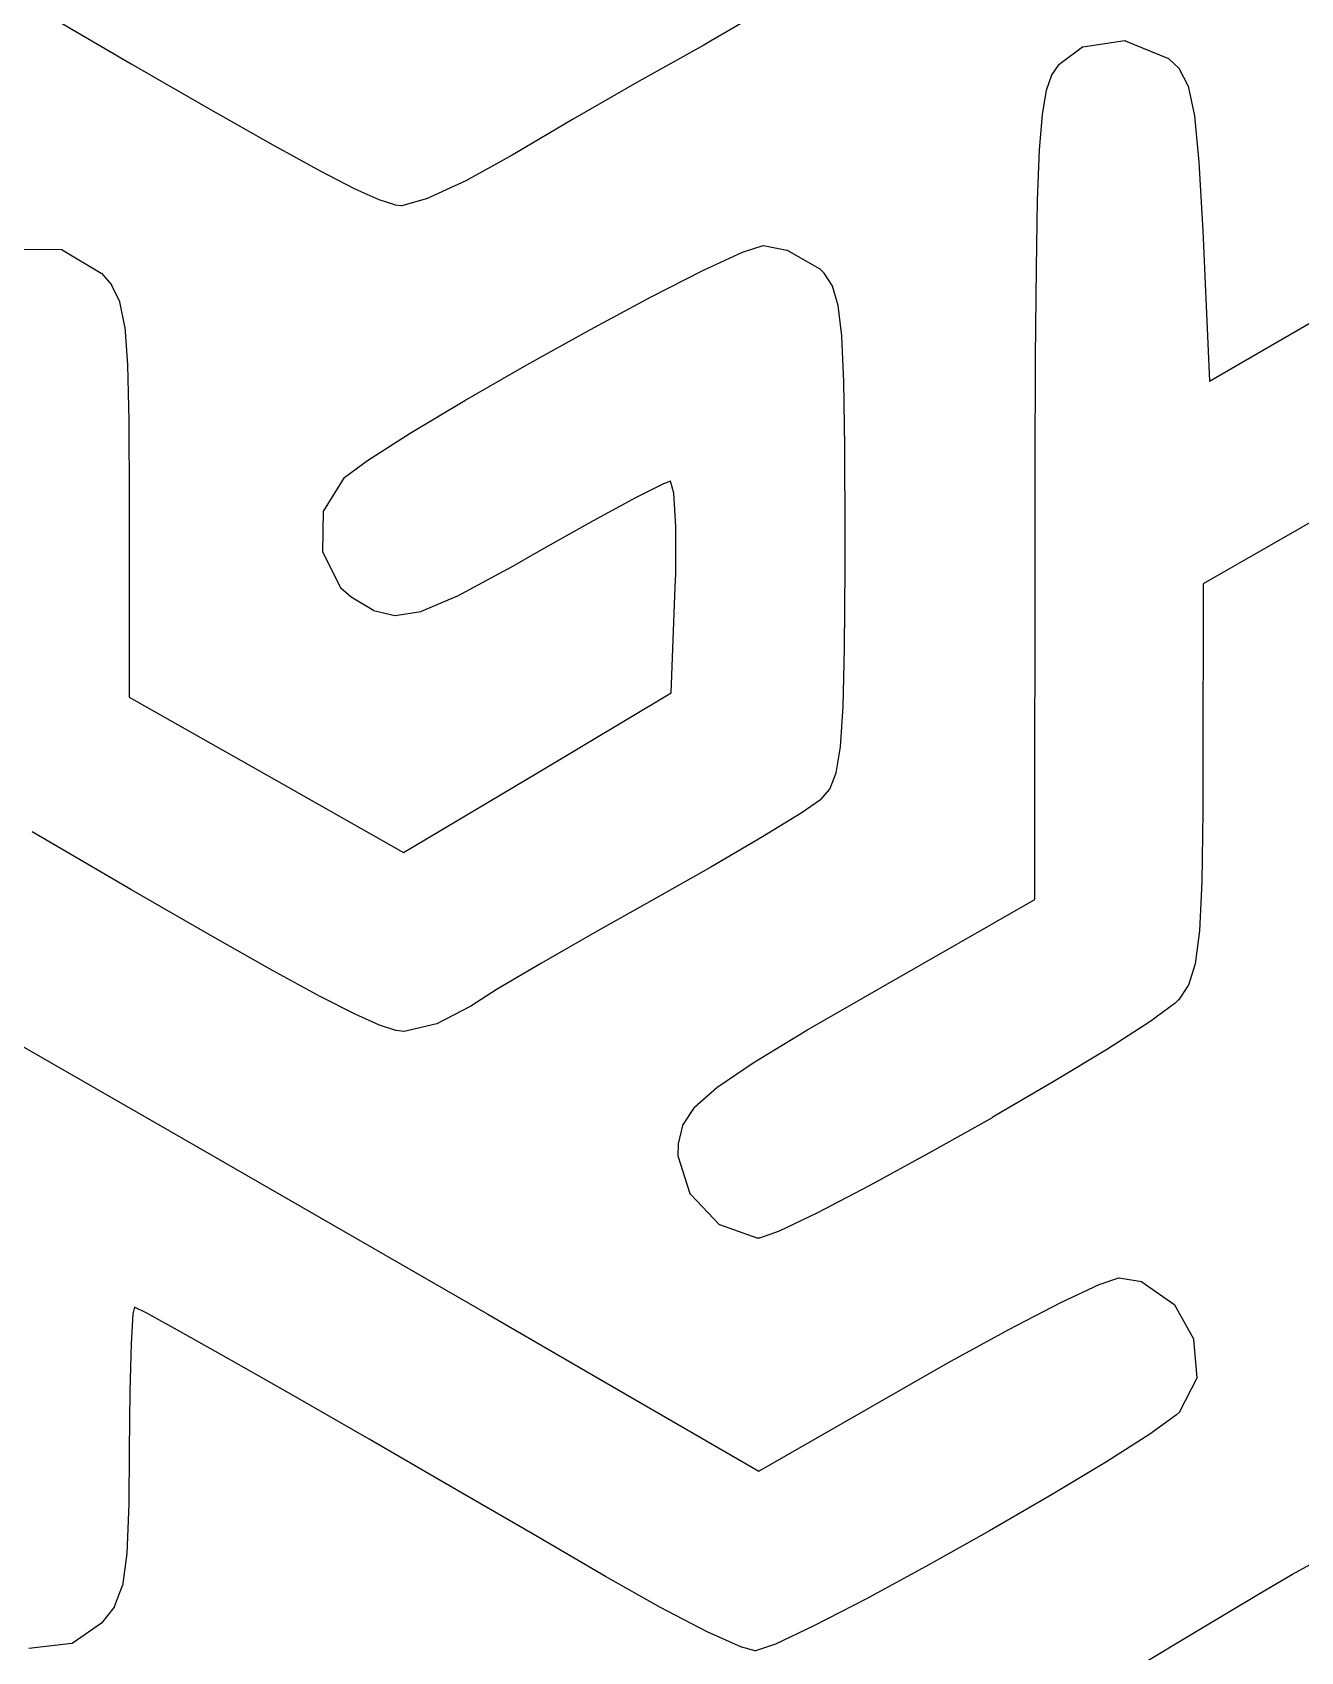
# Model space of a CAD drawing. Extents: x 175 to 215.1, y -115.1 to -74.9.
# Drawn here: x 194.71 to 202.52, y -105.93 to -95.97 of the extents above; entities that cross this region are included whole.
import ezdxf

# ---------------------------------------------------------------- set-up
doc = ezdxf.new("R2010")
doc.units = 0
doc.layers.add('BLACK', color=7, linetype='CONTINUOUS')

msp = doc.modelspace()

# ---------------------------------------------------------------- linework, layer by layer
at = {"layer": 'BLACK', "linetype": 'CONTINUOUS'}
for p, q in [((195.321, -96.1647), (194.714, -95.8103)), ((199.192, -95.8448), (198.885, -96.0247)), ((198.885, -96.0248), (198.843, -96.048)), ((198.885, -96.0247), (198.885, -96.0247)), ((198.885, -96.0247), (198.885, -96.0247)), ((198.885, -96.0247), (198.885, -96.0248)), ((201.176, -96.0587), (201.435, -96.0209)), ((201.435, -96.0209), (201.435, -96.0209)), ((201.435, -96.0209), (201.435, -96.0209)), ((201.435, -96.0209), (201.435, -96.0209)), ((201.435, -96.0209), (201.436, -96.0209)), ((201.436, -96.0209), (201.436, -96.0209)), ((201.436, -96.0209), (201.436, -96.0209)), ((201.436, -96.0209), (201.436, -96.021)), ((201.436, -96.021), (201.437, -96.021)), ((201.437, -96.021), (201.437, -96.021)), ((201.437, -96.021), (201.437, -96.0212)), ((201.437, -96.0212), (201.437, -96.0213)), ((201.437, -96.0213), (201.703, -96.1315)), ((198.843, -96.048), (198.447, -96.2695)), ((201.028, -96.1679), (201.174, -96.0597)), ((201.174, -96.0594), (201.175, -96.0593)), ((201.174, -96.0595), (201.174, -96.0594)), ((201.174, -96.0596), (201.174, -96.0595)), ((201.174, -96.0597), (201.174, -96.0596)), ((201.175, -96.059), (201.176, -96.0589)), ((201.175, -96.0591), (201.175, -96.059)), ((201.175, -96.0593), (201.175, -96.0591)), ((201.175, -96.0591), (201.175, -96.0591)), ((201.176, -96.0588), (201.176, -96.0587)), ((201.176, -96.0589), (201.176, -96.0588)), ((201.176, -96.0588), (201.176, -96.0588)), ((195.322, -96.1647), (195.321, -96.1647)), ((195.321, -96.1647), (195.321, -96.1647)), ((195.81, -96.4469), (195.322, -96.1647)), ((200.986, -96.2301), (201.027, -96.1691)), ((201.027, -96.1685), (201.028, -96.1684)), ((201.027, -96.1688), (201.027, -96.1685)), ((201.027, -96.169), (201.027, -96.1688)), ((201.027, -96.1691), (201.027, -96.169)), ((201.028, -96.1681), (201.028, -96.1679)), ((201.028, -96.1683), (201.028, -96.1681)), ((201.028, -96.1684), (201.028, -96.1683)), ((201.703, -96.1315), (201.703, -96.1315)), ((201.703, -96.1315), (201.704, -96.1317)), ((201.704, -96.1317), (201.704, -96.1319)), ((201.704, -96.1319), (201.704, -96.1319)), ((201.704, -96.1319), (201.704, -96.132)), ((201.704, -96.132), (201.704, -96.1322)), ((201.704, -96.1322), (201.705, -96.1324)), ((201.705, -96.1324), (201.765, -96.1891)), ((201.765, -96.1891), (201.765, -96.1891)), ((201.765, -96.1891), (201.765, -96.1894)), ((201.765, -96.1894), (201.765, -96.1896)), ((201.765, -96.1896), (201.766, -96.1897)), ((201.766, -96.1897), (201.766, -96.1899)), ((201.766, -96.1899), (201.766, -96.1902)), ((201.766, -96.1902), (201.766, -96.1904)), ((201.766, -96.1904), (201.823, -96.3)), ((198.447, -96.2696), (198.035, -96.5062)), ((198.447, -96.2695), (198.447, -96.2696)), ((200.928, -96.4741), (200.953, -96.3268)), ((200.953, -96.326), (200.985, -96.2313)), ((200.953, -96.3264), (200.953, -96.326)), ((200.953, -96.3268), (200.953, -96.3264)), ((200.953, -96.3268), (200.953, -96.3268)), ((200.985, -96.2312), (200.986, -96.2311)), ((200.985, -96.2313), (200.985, -96.2312)), ((200.986, -96.2302), (200.986, -96.2301)), ((200.986, -96.2304), (200.986, -96.2302)), ((200.986, -96.2307), (200.986, -96.2304)), ((200.986, -96.231), (200.986, -96.2307)), ((200.986, -96.2311), (200.986, -96.231)), ((201.823, -96.3), (201.823, -96.3001)), ((201.823, -96.3001), (201.823, -96.3002)), ((201.823, -96.3002), (201.823, -96.3004)), ((201.823, -96.3004), (201.823, -96.3007)), ((201.823, -96.3007), (201.823, -96.301)), ((201.823, -96.301), (201.823, -96.3012)), ((201.823, -96.3012), (201.823, -96.3013)), ((201.823, -96.3013), (201.862, -96.4824)), ((196.194, -96.6642), (195.81, -96.4469)), ((195.81, -96.4469), (195.81, -96.4469)), ((198.035, -96.5062), (197.69, -96.7105)), ((200.91, -96.6931), (200.928, -96.4745)), ((200.928, -96.4743), (200.928, -96.4741)), ((200.928, -96.4744), (200.928, -96.4743)), ((200.928, -96.4745), (200.928, -96.4744)), ((201.862, -96.4824), (201.862, -96.4825)), ((201.862, -96.4825), (201.862, -96.4827)), ((201.862, -96.4827), (201.862, -96.483)), ((201.862, -96.483), (201.89, -96.7682)), ((196.486, -96.8239), (196.194, -96.6642)), ((196.194, -96.6642), (196.194, -96.6642)), ((196.194, -96.6642), (196.194, -96.6642)), ((197.665, -96.7256), (197.38, -96.8827)), ((197.69, -96.7105), (197.665, -96.7255)), ((197.665, -96.7255), (197.665, -96.7256)), ((197.665, -96.7256), (197.665, -96.7256)), ((197.665, -96.7256), (197.665, -96.7256)), ((197.69, -96.7105), (197.69, -96.7105)), ((200.897, -97.0022), (200.91, -96.6933)), ((200.91, -96.6932), (200.91, -96.6931)), ((200.91, -96.6933), (200.91, -96.6932)), ((200.91, -96.6933), (200.91, -96.6933)), ((196.486, -96.824), (196.486, -96.8239)), ((196.486, -96.8239), (196.486, -96.8239)), ((196.699, -96.9336), (196.486, -96.824)), ((196.486, -96.824), (196.486, -96.824)), ((201.89, -96.7682), (201.89, -96.7682)), ((201.89, -96.7682), (201.89, -96.7683)), ((201.89, -96.7683), (201.89, -96.7684)), ((201.89, -96.7684), (201.913, -97.1903)), ((197.38, -96.8829), (197.137, -96.9943)), ((197.38, -96.8827), (197.38, -96.8828)), ((197.38, -96.8828), (197.38, -96.8828)), ((197.38, -96.8828), (197.38, -96.8829)), ((196.699, -96.9337), (196.699, -96.9336)), ((196.699, -96.9336), (196.699, -96.9336)), ((196.699, -96.9336), (196.699, -96.9336)), ((196.846, -97.0004), (196.699, -96.9337)), ((196.847, -97.0005), (196.846, -97.0004)), ((196.847, -97.0006), (196.847, -97.0005)), ((196.943, -97.0319), (196.847, -97.0006)), ((196.847, -97.0006), (196.847, -97.0006)), ((197.136, -96.9945), (196.985, -97.0368)), ((197.137, -96.9943), (197.136, -96.9944)), ((197.136, -96.9944), (197.136, -96.9945)), ((197.137, -96.9943), (197.137, -96.9943)), ((200.89, -97.4201), (200.897, -97.0023)), ((200.897, -97.0023), (200.897, -97.0022)), ((200.897, -97.0022), (200.897, -97.0022)), ((200.897, -97.0022), (200.897, -97.0022)), ((196.943, -97.032), (196.943, -97.0319)), ((196.943, -97.0321), (196.943, -97.032)), ((196.944, -97.0321), (196.943, -97.0321)), ((196.983, -97.037), (196.944, -97.0321)), ((196.944, -97.0321), (196.944, -97.0321)), ((196.944, -97.0321), (196.944, -97.0321)), ((196.944, -97.0321), (196.944, -97.0321)), ((196.984, -97.037), (196.983, -97.037)), ((196.983, -97.037), (196.983, -97.037)), ((196.985, -97.0368), (196.984, -97.0368)), ((196.984, -97.0368), (196.984, -97.0369)), ((196.984, -97.0369), (196.984, -97.037)), ((196.984, -97.037), (196.984, -97.037)), ((196.984, -97.037), (196.984, -97.037)), ((201.913, -97.1903), (201.913, -97.1903)), ((201.913, -97.1903), (201.955, -98.1165)), ((194.638, -97.3047), (194.894, -97.3062)), ((194.894, -97.3062), (194.894, -97.3062)), ((194.894, -97.3062), (194.894, -97.3063)), ((194.894, -97.3063), (194.895, -97.3063)), ((194.895, -97.3063), (194.895, -97.3063)), ((194.895, -97.3063), (194.895, -97.3063)), ((194.895, -97.3063), (194.895, -97.3064)), ((194.895, -97.3064), (194.896, -97.3065)), ((194.896, -97.3065), (194.896, -97.3066)), ((194.896, -97.3066), (194.896, -97.3066)), ((194.896, -97.3066), (194.896, -97.3068)), ((194.896, -97.3068), (194.897, -97.3069)), ((194.897, -97.3069), (195.137, -97.451)), ((198.841, -97.4336), (199.081, -97.3224)), ((199.081, -97.3222), (199.208, -97.2812)), ((199.081, -97.3223), (199.081, -97.3222)), ((199.081, -97.3224), (199.081, -97.3223)), ((199.081, -97.3224), (199.081, -97.3224)), ((199.208, -97.2812), (199.208, -97.2811)), ((199.208, -97.2811), (199.209, -97.2811)), ((199.208, -97.2812), (199.208, -97.2812)), ((199.208, -97.2812), (199.208, -97.2812)), ((199.209, -97.2811), (199.209, -97.281)), ((199.209, -97.281), (199.209, -97.281)), ((199.209, -97.281), (199.209, -97.281)), ((199.209, -97.281), (199.21, -97.281)), ((199.21, -97.281), (199.21, -97.281)), ((199.21, -97.281), (199.21, -97.2811)), ((199.21, -97.2811), (199.21, -97.2811)), ((199.21, -97.2811), (199.355, -97.3095)), ((199.355, -97.3095), (199.355, -97.3095)), ((199.355, -97.3095), (199.355, -97.3096)), ((199.355, -97.3096), (199.355, -97.3097)), ((199.355, -97.3097), (199.355, -97.3097)), ((199.355, -97.3097), (199.356, -97.3098)), ((199.356, -97.3098), (199.356, -97.3099)), ((199.356, -97.3099), (199.356, -97.31)), ((199.356, -97.31), (199.554, -97.4218)), ((199.554, -97.4218), (199.554, -97.4218)), ((199.554, -97.4218), (199.554, -97.4219)), ((199.554, -97.4219), (199.555, -97.422)), ((199.555, -97.422), (199.555, -97.4222)), ((199.555, -97.4222), (199.555, -97.4224)), ((199.555, -97.4224), (199.555, -97.4225)), ((199.555, -97.4225), (199.555, -97.4226)), ((199.555, -97.4226), (199.583, -97.45)), ((200.885, -97.9659), (200.89, -97.4202)), ((200.89, -97.4202), (200.89, -97.4201)), ((200.89, -97.4201), (200.89, -97.4201)), ((195.137, -97.451), (195.137, -97.4511)), ((195.137, -97.4511), (195.138, -97.4513)), ((195.138, -97.4513), (195.138, -97.4514)), ((195.138, -97.4514), (195.138, -97.4516)), ((195.138, -97.4516), (195.138, -97.4517)), ((195.138, -97.4517), (195.138, -97.4519)), ((195.138, -97.4519), (195.138, -97.4521)), ((195.138, -97.4521), (195.199, -97.5231)), ((198.519, -97.5978), (198.841, -97.4337)), ((198.841, -97.4337), (198.841, -97.4336)), ((198.841, -97.4336), (198.841, -97.4336)), ((198.841, -97.4337), (198.841, -97.4337)), ((199.583, -97.45), (199.583, -97.4501)), ((199.583, -97.4501), (199.583, -97.4501)), ((199.583, -97.4501), (199.583, -97.4501)), ((199.583, -97.4501), (199.583, -97.4504)), ((199.583, -97.4504), (199.583, -97.4508)), ((199.583, -97.4508), (199.583, -97.4509)), ((199.583, -97.4509), (199.583, -97.4509)), ((199.583, -97.4509), (199.632, -97.5277)), ((195.199, -97.5231), (195.199, -97.5232)), ((195.199, -97.5232), (195.199, -97.5233)), ((195.199, -97.5233), (195.199, -97.5234)), ((195.199, -97.5234), (195.199, -97.5237)), ((195.199, -97.5237), (195.199, -97.524)), ((195.199, -97.524), (195.199, -97.5241)), ((195.199, -97.5241), (195.2, -97.5242)), ((195.2, -97.5242), (195.248, -97.626)), ((198.146, -97.7975), (198.519, -97.5979)), ((198.519, -97.5979), (198.519, -97.5978)), ((198.519, -97.5978), (198.519, -97.5978)), ((198.519, -97.5978), (198.519, -97.5978)), ((199.632, -97.5277), (199.632, -97.5278)), ((199.632, -97.5278), (199.632, -97.528)), ((199.632, -97.528), (199.633, -97.5281)), ((199.633, -97.5281), (199.633, -97.5284)), ((199.633, -97.5284), (199.633, -97.5287)), ((199.633, -97.5287), (199.633, -97.5289)), ((199.633, -97.5289), (199.633, -97.529)), ((199.633, -97.529), (199.668, -97.6488)), ((195.248, -97.626), (195.248, -97.6261)), ((195.248, -97.6261), (195.248, -97.6262)), ((195.248, -97.6262), (195.248, -97.6262)), ((195.248, -97.6262), (195.249, -97.6266)), ((195.249, -97.6266), (195.249, -97.627)), ((195.249, -97.627), (195.249, -97.6271)), ((195.249, -97.6271), (195.249, -97.6272)), ((195.249, -97.6272), (195.28, -97.7803)), ((199.668, -97.6488), (199.668, -97.6489)), ((199.668, -97.6489), (199.668, -97.6492)), ((199.668, -97.6492), (199.668, -97.6496)), ((199.668, -97.6496), (199.691, -97.8375)), ((201.955, -98.1165), (202.667, -97.703)), ((195.28, -97.7803), (195.28, -97.7804)), ((195.28, -97.7804), (195.281, -97.7806)), ((195.281, -97.7806), (195.281, -97.7809)), ((195.281, -97.7809), (195.299, -98.0148)), ((197.754, -98.0152), (198.146, -97.7975)), ((198.146, -97.7975), (198.146, -97.7975)), ((198.146, -97.7975), (198.146, -97.7975)), ((198.146, -97.7975), (198.146, -97.7975)), ((199.691, -97.8375), (199.691, -97.8376)), ((199.691, -97.8376), (199.691, -97.8378)), ((199.691, -97.8378), (199.691, -97.8379)), ((199.691, -97.8379), (199.704, -98.1193)), ((195.299, -98.0148), (195.299, -98.0149)), ((195.299, -98.0149), (195.299, -98.015)), ((195.299, -98.015), (195.299, -98.0151)), ((195.299, -98.0151), (195.307, -98.3593)), ((197.374, -98.2338), (197.754, -98.0153)), ((197.754, -98.0153), (197.754, -98.0152)), ((197.754, -98.0152), (197.754, -98.0152)), ((197.754, -98.0152), (197.754, -98.0152)), ((200.883, -98.6583), (200.885, -97.9659)), ((200.885, -97.9659), (200.885, -97.9659)), ((199.704, -98.1193), (199.704, -98.1194)), ((199.704, -98.1194), (199.704, -98.1195)), ((199.704, -98.1195), (199.704, -98.1195)), ((199.704, -98.1195), (199.71, -98.5197)), ((197.037, -98.4356), (197.374, -98.2338)), ((197.374, -98.2338), (197.374, -98.2338)), ((197.374, -98.2338), (197.374, -98.2338)), ((197.374, -98.2338), (197.374, -98.2338)), ((195.307, -98.3593), (195.307, -98.3594)), ((195.307, -98.3594), (195.307, -98.3594)), ((195.307, -98.3594), (195.307, -98.3594)), ((195.307, -98.3594), (195.309, -98.8434)), ((196.775, -98.6035), (197.037, -98.4357)), ((197.037, -98.4357), (197.037, -98.4356)), ((197.037, -98.4356), (197.037, -98.4356)), ((197.037, -98.4357), (197.037, -98.4357)), ((196.635, -98.7068), (196.775, -98.6037)), ((196.775, -98.6036), (196.775, -98.6035)), ((196.775, -98.6037), (196.775, -98.6036)), ((196.775, -98.6036), (196.775, -98.6036)), ((199.71, -98.5197), (199.71, -98.5198)), ((199.71, -98.5198), (199.71, -98.5198)), ((199.71, -98.5198), (199.712, -99.064)), ((196.506, -98.9138), (196.633, -98.7082)), ((196.633, -98.7081), (196.634, -98.7077)), ((196.633, -98.7082), (196.633, -98.7081)), ((196.634, -98.707), (196.635, -98.7068)), ((196.634, -98.7073), (196.634, -98.707)), ((196.634, -98.7074), (196.634, -98.7073)), ((196.634, -98.7077), (196.634, -98.7074)), ((196.634, -98.7074), (196.634, -98.7074)), ((200.883, -98.6584), (200.883, -98.6583)), ((200.883, -98.8177), (200.883, -98.6584)), ((198.595, -98.7478), (198.424, -98.8337)), ((198.638, -98.7319), (198.595, -98.7478)), ((198.66, -98.804), (198.638, -98.7319)), ((198.672, -99.0094), (198.66, -98.804)), ((202.931, -98.7814), (201.915, -99.3632)), ((195.309, -98.8434), (195.309, -100.059)), ((196.499, -99.1648), (196.505, -98.9163)), ((196.505, -98.9143), (196.506, -98.9141)), ((196.505, -98.9145), (196.505, -98.9143)), ((196.505, -98.9147), (196.505, -98.9145)), ((196.505, -98.915), (196.505, -98.9147)), ((196.505, -98.9153), (196.505, -98.915)), ((196.505, -98.9154), (196.505, -98.9153)), ((196.505, -98.9156), (196.505, -98.9154)), ((196.505, -98.9159), (196.505, -98.9156)), ((196.505, -98.9162), (196.505, -98.9159)), ((196.505, -98.9163), (196.505, -98.9162)), ((196.506, -98.9141), (196.506, -98.9138)), ((198.424, -98.8337), (198.163, -98.9748)), ((200.881, -101.305), (200.883, -98.8177)), ((200.883, -98.8177), (200.883, -98.8177)), ((198.163, -98.9748), (197.846, -99.153)), ((198.671, -99.3032), (198.672, -99.0094)), ((199.712, -99.064), (199.712, -99.064)), ((199.712, -99.064), (199.712, -99.2636)), ((196.499, -99.165), (196.499, -99.1648)), ((196.499, -99.1652), (196.499, -99.165)), ((196.499, -99.1655), (196.499, -99.1652)), ((196.499, -99.1657), (196.499, -99.1655)), ((196.499, -99.1659), (196.499, -99.1657)), ((196.499, -99.1662), (196.499, -99.1659)), ((196.499, -99.1664), (196.499, -99.1662)), ((196.499, -99.1667), (196.499, -99.1664)), ((196.499, -99.1669), (196.499, -99.1667)), ((196.499, -99.1671), (196.499, -99.1669)), ((196.61, -99.3872), (196.499, -99.1671)), ((196.499, -99.1671), (196.499, -99.1671)), ((197.846, -99.153), (197.638, -99.2717)), ((197.846, -99.153), (197.846, -99.153)), ((197.637, -99.2717), (197.324, -99.4401)), ((197.638, -99.2717), (197.637, -99.2717)), ((197.637, -99.2717), (197.637, -99.2717)), ((197.637, -99.2717), (197.637, -99.2717)), ((198.668, -99.3809), (198.671, -99.3032)), ((199.712, -99.2636), (199.708, -99.7584)), ((199.712, -99.2636), (199.712, -99.2636)), ((196.61, -99.3875), (196.61, -99.3872)), ((196.61, -99.3879), (196.61, -99.3875)), ((196.61, -99.388), (196.61, -99.3879)), ((196.611, -99.3883), (196.61, -99.388)), ((196.61, -99.388), (196.61, -99.388)), ((196.611, -99.3887), (196.611, -99.3883)), ((196.674, -99.444), (196.611, -99.3887)), ((196.611, -99.3887), (196.611, -99.3887)), ((198.643, -100.034), (198.668, -99.381)), ((198.668, -99.381), (198.668, -99.3809)), ((198.668, -99.3809), (198.668, -99.3809)), ((201.915, -99.3632), (201.914, -100.557)), ((196.675, -99.4442), (196.674, -99.444)), ((196.675, -99.4444), (196.675, -99.4442)), ((196.675, -99.4445), (196.675, -99.4444)), ((196.811, -99.5271), (196.675, -99.4445)), ((197.323, -99.4403), (197.104, -99.5335)), ((197.324, -99.4403), (197.323, -99.4403)), ((197.324, -99.4401), (197.324, -99.4402)), ((197.324, -99.4402), (197.324, -99.4403)), ((196.811, -99.5272), (196.811, -99.5271)), ((196.811, -99.5273), (196.811, -99.5272)), ((196.812, -99.5274), (196.811, -99.5273)), ((196.812, -99.5275), (196.812, -99.5274)), ((196.812, -99.5276), (196.812, -99.5275)), ((196.812, -99.5277), (196.812, -99.5276)), ((196.943, -99.56), (196.812, -99.5277)), ((196.812, -99.5277), (196.812, -99.5277)), ((196.943, -99.5601), (196.943, -99.56)), ((196.943, -99.56), (196.943, -99.56)), ((196.943, -99.56), (196.943, -99.56)), ((196.944, -99.5602), (196.943, -99.5601)), ((196.945, -99.5601), (196.944, -99.5601)), ((196.944, -99.5601), (196.944, -99.5602)), ((196.944, -99.5602), (196.944, -99.5602)), ((197.103, -99.5338), (196.945, -99.5601)), ((196.945, -99.5601), (196.945, -99.5601)), ((196.945, -99.5601), (196.945, -99.5601)), ((196.945, -99.5601), (196.945, -99.5601)), ((197.104, -99.5337), (197.103, -99.5338)), ((197.103, -99.5338), (197.103, -99.5338)), ((197.103, -99.5338), (197.103, -99.5338)), ((197.104, -99.5335), (197.104, -99.5335)), ((197.104, -99.5335), (197.104, -99.5336)), ((197.104, -99.5336), (197.104, -99.5336)), ((197.104, -99.5336), (197.104, -99.5337)), ((199.708, -99.7585), (199.7, -100.117)), ((199.708, -99.7584), (199.708, -99.7585)), ((199.708, -99.7585), (199.708, -99.7585)), ((199.708, -99.7585), (199.708, -99.7585)), ((195.309, -100.059), (196.153, -100.537)), ((197.82, -100.525), (198.643, -100.034)), ((199.7, -100.117), (199.683, -100.365)), ((199.7, -100.117), (199.7, -100.117)), ((199.7, -100.117), (199.7, -100.117)), ((199.7, -100.117), (199.7, -100.117)), ((199.683, -100.365), (199.656, -100.526)), ((199.683, -100.365), (199.683, -100.365)), ((199.683, -100.365), (199.683, -100.365)), ((199.683, -100.365), (199.683, -100.365)), ((196.153, -100.537), (196.997, -101.015)), ((196.997, -101.015), (197.82, -100.525)), ((197.82, -100.525), (197.82, -100.525)), ((197.82, -100.525), (197.82, -100.525)), ((199.656, -100.527), (199.617, -100.627)), ((199.656, -100.526), (199.656, -100.526)), ((199.656, -100.526), (199.656, -100.527)), ((199.656, -100.527), (199.656, -100.527)), ((199.656, -100.527), (199.656, -100.527)), ((201.914, -100.557), (201.913, -100.763)), ((201.914, -100.557), (201.914, -100.557)), ((199.561, -100.691), (199.442, -100.774)), ((199.562, -100.691), (199.561, -100.691)), ((199.561, -100.691), (199.561, -100.691)), ((199.616, -100.628), (199.562, -100.69)), ((199.562, -100.69), (199.562, -100.691)), ((199.562, -100.691), (199.562, -100.691)), ((199.562, -100.691), (199.562, -100.691)), ((199.562, -100.691), (199.562, -100.691)), ((199.562, -100.691), (199.562, -100.691)), ((199.617, -100.627), (199.616, -100.628)), ((199.616, -100.628), (199.616, -100.628)), ((199.617, -100.627), (199.617, -100.627)), ((199.617, -100.627), (199.617, -100.627)), ((199.617, -100.627), (199.617, -100.627)), ((199.617, -100.627), (199.617, -100.627)), ((199.617, -100.627), (199.617, -100.627)), ((199.442, -100.774), (199.204, -100.92)), ((199.442, -100.774), (199.442, -100.774)), ((199.442, -100.774), (199.442, -100.774)), ((199.442, -100.774), (199.442, -100.774)), ((201.913, -100.763), (201.908, -101.194)), ((201.913, -100.763), (201.913, -100.763)), ((195.319, -101.243), (194.712, -100.889)), ((199.204, -100.92), (198.886, -101.106)), ((199.204, -100.92), (199.204, -100.92)), ((199.204, -100.92), (199.204, -100.92)), ((199.204, -100.92), (199.204, -100.92)), ((198.886, -101.106), (198.524, -101.311)), ((198.886, -101.106), (198.886, -101.106)), ((198.886, -101.106), (198.886, -101.106)), ((201.908, -101.195), (201.893, -101.497)), ((201.908, -101.194), (201.908, -101.194)), ((201.908, -101.194), (201.908, -101.194)), ((201.908, -101.194), (201.908, -101.195)), ((195.807, -101.524), (195.319, -101.243)), ((195.319, -101.243), (195.319, -101.243)), ((195.319, -101.243), (195.319, -101.243)), ((199.934, -101.846), (200.881, -101.305)), ((198.524, -101.311), (198.187, -101.5)), ((198.524, -101.311), (198.524, -101.311)), ((198.524, -101.311), (198.524, -101.311)), ((198.187, -101.5), (197.845, -101.696)), ((198.187, -101.5), (198.187, -101.5)), ((201.893, -101.497), (201.867, -101.7)), ((201.893, -101.497), (201.893, -101.497)), ((201.893, -101.497), (201.893, -101.497)), ((201.893, -101.497), (201.893, -101.497)), ((196.19, -101.741), (195.807, -101.524)), ((195.807, -101.524), (195.807, -101.524)), ((195.807, -101.524), (195.807, -101.524)), ((197.845, -101.696), (197.573, -101.857)), ((201.866, -101.7), (201.825, -101.832)), ((201.867, -101.7), (201.866, -101.7)), ((201.866, -101.7), (201.866, -101.7)), ((201.867, -101.7), (201.867, -101.7)), ((196.483, -101.901), (196.19, -101.741)), ((196.19, -101.741), (196.19, -101.741)), ((196.19, -101.741), (196.19, -101.741)), ((196.698, -102.01), (196.483, -101.901)), ((196.483, -101.901), (196.483, -101.901)), ((196.483, -101.901), (196.483, -101.901)), ((196.483, -101.901), (196.483, -101.901)), ((197.573, -101.857), (197.41, -101.96)), ((199.477, -102.109), (199.934, -101.846)), ((199.934, -101.846), (199.934, -101.846)), ((199.934, -101.846), (199.934, -101.846)), ((201.824, -101.833), (201.764, -101.923)), ((201.825, -101.832), (201.824, -101.833)), ((201.824, -101.833), (201.824, -101.833)), ((201.824, -101.833), (201.824, -101.833)), ((201.824, -101.833), (201.824, -101.833)), ((201.825, -101.832), (201.825, -101.832)), ((201.825, -101.832), (201.825, -101.832)), ((201.825, -101.832), (201.825, -101.832)), ((197.41, -101.96), (197.202, -102.069)), ((197.41, -101.96), (197.41, -101.96)), ((197.41, -101.96), (197.41, -101.96)), ((197.41, -101.96), (197.41, -101.96)), ((201.744, -101.943), (201.588, -102.057)), ((201.763, -101.924), (201.744, -101.943)), ((201.744, -101.943), (201.744, -101.943)), ((201.744, -101.943), (201.744, -101.943)), ((201.744, -101.943), (201.744, -101.943)), ((201.764, -101.923), (201.763, -101.924)), ((201.763, -101.924), (201.763, -101.924)), ((201.764, -101.923), (201.764, -101.923)), ((196.849, -102.078), (196.698, -102.01)), ((196.698, -102.01), (196.698, -102.01)), ((196.698, -102.01), (196.698, -102.01)), ((196.698, -102.01), (196.698, -102.01)), ((196.95, -102.111), (196.849, -102.078)), ((196.849, -102.078), (196.849, -102.078)), ((196.849, -102.078), (196.849, -102.078)), ((196.849, -102.078), (196.849, -102.078)), ((197.201, -102.069), (197.001, -102.117)), ((197.202, -102.069), (197.201, -102.069)), ((197.201, -102.069), (197.201, -102.069)), ((197.201, -102.069), (197.201, -102.069)), ((197.201, -102.069), (197.201, -102.069)), ((197.202, -102.069), (197.202, -102.069)), ((197.202, -102.069), (197.202, -102.069)), ((197.202, -102.069), (197.202, -102.069)), ((201.588, -102.058), (201.328, -102.225)), ((201.588, -102.057), (201.588, -102.058)), ((201.588, -102.058), (201.588, -102.058)), ((201.588, -102.058), (201.588, -102.058)), ((194.582, -102.167), (195.639, -102.775)), ((196.951, -102.111), (196.95, -102.111)), ((196.95, -102.111), (196.95, -102.111)), ((196.999, -102.117), (196.951, -102.111)), ((196.951, -102.111), (196.951, -102.111)), ((196.951, -102.111), (196.951, -102.111)), ((196.951, -102.111), (196.951, -102.111)), ((196.951, -102.111), (196.951, -102.111)), ((197, -102.117), (196.999, -102.117)), ((197.001, -102.117), (197, -102.117)), ((197, -102.117), (197, -102.117)), ((197, -102.117), (197, -102.117)), ((197, -102.117), (197, -102.117)), ((197.001, -102.117), (197.001, -102.117)), ((197.001, -102.117), (197.001, -102.117)), ((199.147, -102.309), (199.477, -102.109)), ((199.477, -102.109), (199.477, -102.109)), ((199.477, -102.109), (199.477, -102.109)), ((199.477, -102.109), (199.477, -102.109)), ((201.328, -102.225), (200.994, -102.427)), ((201.328, -102.225), (201.328, -102.225)), ((201.328, -102.225), (201.328, -102.225)), ((201.328, -102.225), (201.328, -102.225)), ((198.924, -102.461), (199.147, -102.309)), ((199.147, -102.309), (199.147, -102.309)), ((199.147, -102.309), (199.147, -102.309)), ((199.147, -102.309), (199.147, -102.309)), ((198.787, -102.583), (198.924, -102.461)), ((198.924, -102.461), (198.924, -102.461)), ((198.924, -102.461), (198.924, -102.461)), ((198.924, -102.461), (198.924, -102.461)), ((200.994, -102.427), (200.617, -102.646)), ((200.994, -102.427), (200.994, -102.427)), ((200.994, -102.427), (200.994, -102.427)), ((200.994, -102.427), (200.994, -102.427)), ((198.715, -102.693), (198.786, -102.584)), ((198.786, -102.584), (198.787, -102.583)), ((198.786, -102.584), (198.786, -102.584)), ((198.786, -102.584), (198.786, -102.584)), ((198.786, -102.584), (198.786, -102.584)), ((198.787, -102.583), (198.787, -102.583)), ((198.787, -102.583), (198.787, -102.583)), ((198.787, -102.583), (198.787, -102.583)), ((198.689, -102.807), (198.715, -102.694)), ((198.715, -102.694), (198.715, -102.693)), ((198.715, -102.693), (198.715, -102.693)), ((198.715, -102.693), (198.715, -102.693)), ((198.715, -102.693), (198.715, -102.693)), ((198.715, -102.693), (198.715, -102.693)), ((198.715, -102.694), (198.715, -102.694)), ((198.715, -102.694), (198.715, -102.694)), ((200.617, -102.647), (200.229, -102.866)), ((200.617, -102.646), (200.617, -102.647)), ((200.617, -102.647), (200.617, -102.647)), ((195.639, -102.775), (195.639, -102.775)), ((195.639, -102.775), (196.625, -103.343)), ((198.686, -102.882), (198.688, -102.808)), ((198.686, -102.883), (198.686, -102.882)), ((198.686, -102.882), (198.686, -102.882)), ((198.686, -102.884), (198.686, -102.883)), ((198.686, -102.883), (198.686, -102.883)), ((198.686, -102.883), (198.686, -102.883)), ((198.686, -102.883), (198.686, -102.883)), ((198.759, -103.116), (198.686, -102.884)), ((198.686, -102.884), (198.686, -102.884)), ((198.688, -102.808), (198.689, -102.807)), ((198.688, -102.808), (198.688, -102.808)), ((198.688, -102.808), (198.688, -102.808)), ((200.229, -102.866), (199.861, -103.067)), ((200.229, -102.866), (200.229, -102.866)), ((200.229, -102.866), (200.229, -102.866)), ((199.861, -103.067), (199.544, -103.233)), ((199.861, -103.067), (199.861, -103.067)), ((199.861, -103.067), (199.861, -103.067)), ((199.861, -103.067), (199.861, -103.067)), ((198.76, -103.117), (198.759, -103.116)), ((198.759, -103.116), (198.759, -103.116)), ((198.759, -103.116), (198.759, -103.116)), ((198.76, -103.118), (198.76, -103.117)), ((198.76, -103.117), (198.76, -103.117)), ((198.76, -103.117), (198.76, -103.117)), ((198.76, -103.117), (198.76, -103.117)), ((198.761, -103.118), (198.76, -103.118)), ((198.76, -103.118), (198.76, -103.118)), ((198.76, -103.118), (198.76, -103.118)), ((198.76, -103.118), (198.76, -103.118)), ((198.941, -103.305), (198.761, -103.118)), ((199.544, -103.233), (199.308, -103.345)), ((199.544, -103.233), (199.544, -103.233)), ((199.544, -103.233), (199.544, -103.233)), ((199.544, -103.233), (199.544, -103.233)), ((196.625, -103.343), (196.625, -103.343)), ((196.625, -103.343), (196.625, -103.343)), ((196.625, -103.343), (197.515, -103.856)), ((198.942, -103.305), (198.941, -103.305)), ((198.941, -103.305), (198.941, -103.305)), ((198.941, -103.305), (198.941, -103.305)), ((198.943, -103.306), (198.942, -103.305)), ((198.942, -103.305), (198.942, -103.305)), ((198.942, -103.305), (198.942, -103.305)), ((198.942, -103.305), (198.942, -103.305)), ((199.172, -103.387), (198.943, -103.306)), ((198.943, -103.306), (198.943, -103.306)), ((198.943, -103.306), (198.943, -103.306)), ((198.943, -103.306), (198.943, -103.306)), ((198.943, -103.306), (198.943, -103.306)), ((199.173, -103.387), (199.172, -103.387)), ((199.172, -103.387), (199.172, -103.387)), ((199.172, -103.387), (199.172, -103.387)), ((199.184, -103.387), (199.173, -103.387)), ((199.173, -103.387), (199.173, -103.387)), ((199.173, -103.387), (199.173, -103.387)), ((199.173, -103.387), (199.173, -103.387)), ((199.173, -103.387), (199.173, -103.387)), ((199.185, -103.387), (199.184, -103.387)), ((199.184, -103.387), (199.184, -103.387)), ((199.186, -103.387), (199.185, -103.387)), ((199.185, -103.387), (199.185, -103.387)), ((199.185, -103.387), (199.185, -103.387)), ((199.185, -103.387), (199.185, -103.387)), ((199.308, -103.345), (199.186, -103.387)), ((199.186, -103.387), (199.186, -103.387)), ((199.308, -103.345), (199.308, -103.345)), ((199.308, -103.345), (199.308, -103.345)), ((199.308, -103.345), (199.308, -103.345)), ((201.041, -103.783), (201.276, -103.672)), ((201.276, -103.672), (201.276, -103.672)), ((201.276, -103.672), (201.277, -103.672)), ((201.277, -103.672), (201.397, -103.631)), ((201.277, -103.672), (201.277, -103.672)), ((201.397, -103.631), (201.397, -103.631)), ((201.397, -103.631), (201.398, -103.631)), ((201.398, -103.631), (201.398, -103.631)), ((201.398, -103.631), (201.398, -103.631)), ((201.398, -103.631), (201.398, -103.631)), ((201.398, -103.631), (201.399, -103.631)), ((201.399, -103.631), (201.399, -103.631)), ((201.399, -103.631), (201.399, -103.631)), ((201.399, -103.631), (201.399, -103.631)), ((201.399, -103.631), (201.4, -103.631)), ((201.4, -103.631), (201.4, -103.631)), ((201.4, -103.631), (201.537, -103.655)), ((201.537, -103.655), (201.537, -103.655)), ((201.537, -103.655), (201.537, -103.655)), ((201.537, -103.655), (201.537, -103.655)), ((201.537, -103.655), (201.537, -103.655)), ((201.537, -103.655), (201.538, -103.655)), ((201.538, -103.655), (201.538, -103.656)), ((201.538, -103.656), (201.538, -103.656)), ((201.538, -103.656), (201.538, -103.656)), ((201.538, -103.656), (201.539, -103.656)), ((201.539, -103.656), (201.539, -103.656)), ((201.539, -103.656), (201.539, -103.656)), ((201.539, -103.656), (201.735, -103.793)), ((200.72, -103.949), (201.041, -103.783)), ((201.041, -103.783), (201.041, -103.783)), ((201.041, -103.783), (201.041, -103.783)), ((201.041, -103.783), (201.041, -103.783)), ((201.735, -103.793), (201.735, -103.793)), ((201.735, -103.793), (201.735, -103.794)), ((201.735, -103.794), (201.735, -103.794)), ((201.735, -103.794), (201.736, -103.794)), ((201.736, -103.794), (201.736, -103.794)), ((201.736, -103.794), (201.736, -103.794)), ((201.736, -103.794), (201.736, -103.794)), ((201.736, -103.794), (201.736, -103.795)), ((201.736, -103.795), (201.737, -103.795)), ((201.737, -103.795), (201.737, -103.795)), ((201.737, -103.795), (201.737, -103.795)), ((201.737, -103.795), (201.857, -104.008)), ((195.332, -103.853), (195.32, -104.037)), ((195.341, -103.813), (195.332, -103.853)), ((195.418, -103.85), (195.341, -103.813)), ((195.625, -103.964), (195.418, -103.85)), ((197.515, -103.856), (197.515, -103.856)), ((197.515, -103.856), (198.283, -104.3)), ((195.937, -104.14), (195.625, -103.964)), ((195.625, -103.964), (195.625, -103.964)), ((200.346, -104.155), (200.72, -103.949)), ((200.72, -103.949), (200.72, -103.949)), ((200.72, -103.949), (200.72, -103.949)), ((200.72, -103.949), (200.72, -103.949)), ((195.32, -104.037), (195.312, -104.329)), ((201.857, -104.008), (201.857, -104.009)), ((201.857, -104.009), (201.857, -104.009)), ((201.857, -104.009), (201.857, -104.009)), ((201.857, -104.009), (201.857, -104.009)), ((201.857, -104.009), (201.857, -104.009)), ((201.857, -104.009), (201.857, -104.009)), ((201.857, -104.009), (201.857, -104.01)), ((201.857, -104.01), (201.857, -104.01)), ((201.857, -104.01), (201.857, -104.01)), ((201.857, -104.01), (201.857, -104.01)), ((201.857, -104.01), (201.857, -104.011)), ((201.857, -104.011), (201.877, -104.247)), ((196.331, -104.364), (195.937, -104.14)), ((195.937, -104.14), (195.937, -104.14)), ((200.22, -104.227), (200.346, -104.155)), ((200.346, -104.155), (200.346, -104.155)), ((200.346, -104.155), (200.346, -104.155)), ((199.183, -104.821), (200.22, -104.227)), ((200.22, -104.227), (200.22, -104.227)), ((200.22, -104.227), (200.22, -104.227)), ((201.876, -104.25), (201.771, -104.456)), ((201.877, -104.248), (201.876, -104.248)), ((201.876, -104.248), (201.876, -104.249)), ((201.876, -104.249), (201.876, -104.249)), ((201.876, -104.249), (201.876, -104.249)), ((201.876, -104.249), (201.876, -104.249)), ((201.876, -104.249), (201.876, -104.25)), ((201.877, -104.247), (201.877, -104.247)), ((201.877, -104.247), (201.877, -104.247)), ((201.877, -104.247), (201.877, -104.248)), ((201.877, -104.248), (201.877, -104.248)), ((201.877, -104.248), (201.877, -104.248)), ((195.312, -104.329), (195.309, -104.694)), ((196.785, -104.625), (196.331, -104.364)), ((196.331, -104.364), (196.331, -104.364)), ((198.283, -104.3), (198.283, -104.3)), ((198.283, -104.3), (198.283, -104.3)), ((198.283, -104.3), (199.183, -104.821)), ((201.751, -104.475), (201.588, -104.594)), ((201.752, -104.475), (201.751, -104.475)), ((201.751, -104.475), (201.751, -104.475)), ((201.751, -104.475), (201.751, -104.475)), ((201.77, -104.458), (201.752, -104.475)), ((201.771, -104.457), (201.77, -104.458)), ((201.77, -104.458), (201.77, -104.458)), ((201.771, -104.456), (201.771, -104.456)), ((201.771, -104.456), (201.771, -104.457)), ((201.771, -104.457), (201.771, -104.457)), ((201.771, -104.457), (201.771, -104.457)), ((201.771, -104.457), (201.771, -104.457)), ((201.587, -104.594), (201.321, -104.764)), ((201.588, -104.594), (201.587, -104.594)), ((201.588, -104.594), (201.588, -104.594)), ((201.588, -104.594), (201.588, -104.594)), ((195.309, -104.694), (195.307, -105.023)), ((197.28, -104.911), (196.785, -104.625)), ((196.785, -104.625), (196.785, -104.625)), ((196.785, -104.625), (196.785, -104.625)), ((201.321, -104.764), (200.982, -104.967)), ((201.321, -104.764), (201.321, -104.764)), ((201.321, -104.764), (201.321, -104.764)), ((201.321, -104.764), (201.321, -104.764)), ((197.793, -105.209), (197.28, -104.911)), ((200.982, -104.967), (200.601, -105.188)), ((200.982, -104.967), (200.982, -104.967)), ((200.982, -104.967), (200.982, -104.967)), ((195.307, -105.023), (195.295, -105.327)), ((195.307, -105.023), (195.307, -105.023)), ((195.307, -105.023), (195.307, -105.023)), ((195.307, -105.023), (195.307, -105.023)), ((200.601, -105.188), (200.21, -105.407)), ((200.601, -105.188), (200.601, -105.188)), ((200.601, -105.188), (200.601, -105.188)), ((198.239, -105.47), (197.793, -105.209)), ((197.793, -105.209), (197.793, -105.209)), ((202.466, -105.456), (202.855, -105.24)), ((195.295, -105.327), (195.267, -105.526)), ((195.295, -105.327), (195.295, -105.327)), ((195.295, -105.327), (195.295, -105.327)), ((195.295, -105.327), (195.295, -105.327)), ((198.573, -105.658), (198.239, -105.47)), ((198.239, -105.47), (198.239, -105.47)), ((198.239, -105.47), (198.239, -105.47)), ((200.21, -105.407), (199.84, -105.608)), ((200.21, -105.407), (200.21, -105.407)), ((202.267, -105.572), (202.466, -105.456)), ((202.466, -105.456), (202.466, -105.456)), ((202.466, -105.456), (202.466, -105.456)), ((202.466, -105.456), (202.466, -105.456)), ((195.266, -105.527), (195.217, -105.657)), ((195.267, -105.527), (195.266, -105.527)), ((195.266, -105.527), (195.266, -105.527)), ((195.266, -105.527), (195.266, -105.527)), ((195.267, -105.526), (195.267, -105.526)), ((195.267, -105.526), (195.267, -105.526)), ((195.267, -105.526), (195.267, -105.526)), ((195.267, -105.526), (195.267, -105.527)), ((201.869, -105.809), (202.267, -105.572)), ((202.267, -105.572), (202.267, -105.572)), ((202.267, -105.572), (202.267, -105.572)), ((195.216, -105.659), (195.139, -105.756)), ((195.217, -105.657), (195.216, -105.657)), ((195.216, -105.657), (195.216, -105.658)), ((195.216, -105.658), (195.216, -105.658)), ((195.216, -105.658), (195.216, -105.658)), ((195.216, -105.658), (195.216, -105.658)), ((195.216, -105.658), (195.216, -105.659)), ((195.217, -105.657), (195.217, -105.657)), ((198.574, -105.658), (198.573, -105.658)), ((198.574, -105.659), (198.574, -105.658)), ((198.574, -105.658), (198.574, -105.658)), ((198.865, -105.809), (198.574, -105.659)), ((199.84, -105.608), (199.521, -105.773)), ((199.84, -105.608), (199.84, -105.608)), ((199.84, -105.608), (199.84, -105.608)), ((199.84, -105.608), (199.84, -105.608)), ((195.138, -105.757), (194.958, -105.881)), ((195.139, -105.756), (195.138, -105.756)), ((195.138, -105.756), (195.138, -105.756)), ((195.138, -105.756), (195.138, -105.756)), ((195.138, -105.756), (195.138, -105.757)), ((195.138, -105.757), (195.138, -105.757)), ((195.138, -105.757), (195.138, -105.757)), ((195.139, -105.756), (195.139, -105.756)), ((199.521, -105.773), (199.285, -105.885)), ((199.521, -105.773), (199.521, -105.773)), ((199.521, -105.773), (199.521, -105.773)), ((199.521, -105.773), (199.521, -105.773)), ((194.956, -105.882), (194.692, -105.913)), ((194.957, -105.882), (194.956, -105.882)), ((194.956, -105.882), (194.956, -105.882)), ((194.956, -105.882), (194.956, -105.882)), ((194.956, -105.882), (194.956, -105.882)), ((194.956, -105.882), (194.956, -105.882)), ((194.958, -105.881), (194.957, -105.881)), ((194.957, -105.881), (194.957, -105.881)), ((194.957, -105.881), (194.957, -105.881)), ((194.957, -105.881), (194.957, -105.882)), ((194.958, -105.881), (194.958, -105.881)), ((194.958, -105.881), (194.958, -105.881)), ((199.076, -105.904), (198.865, -105.809)), ((198.865, -105.809), (198.865, -105.809)), ((198.865, -105.809), (198.865, -105.809)), ((198.865, -105.809), (198.865, -105.809)), ((199.285, -105.886), (199.162, -105.927)), ((199.285, -105.885), (199.285, -105.885)), ((199.285, -105.885), (199.285, -105.885)), ((199.285, -105.885), (199.285, -105.886)), ((201.515, -106.023), (201.868, -105.809)), ((201.868, -105.809), (201.869, -105.809)), ((201.869, -105.809), (201.869, -105.809)), ((199.077, -105.904), (199.076, -105.904)), ((199.076, -105.904), (199.076, -105.904)), ((199.159, -105.927), (199.077, -105.904)), ((199.077, -105.904), (199.077, -105.904)), ((199.16, -105.927), (199.159, -105.927)), ((199.161, -105.927), (199.16, -105.927)), ((199.16, -105.927), (199.16, -105.927)), ((199.16, -105.927), (199.16, -105.927)), ((199.16, -105.927), (199.16, -105.927)), ((199.162, -105.927), (199.161, -105.927)), ((199.161, -105.927), (199.161, -105.927)), ((199.161, -105.927), (199.161, -105.927)), ((199.161, -105.927), (199.161, -105.927)), ((199.162, -105.927), (199.162, -105.927)), ((199.162, -105.927), (199.162, -105.927))]:
    msp.add_line(p, q, dxfattribs=at)

doc.saveas('drawing.dxf')
